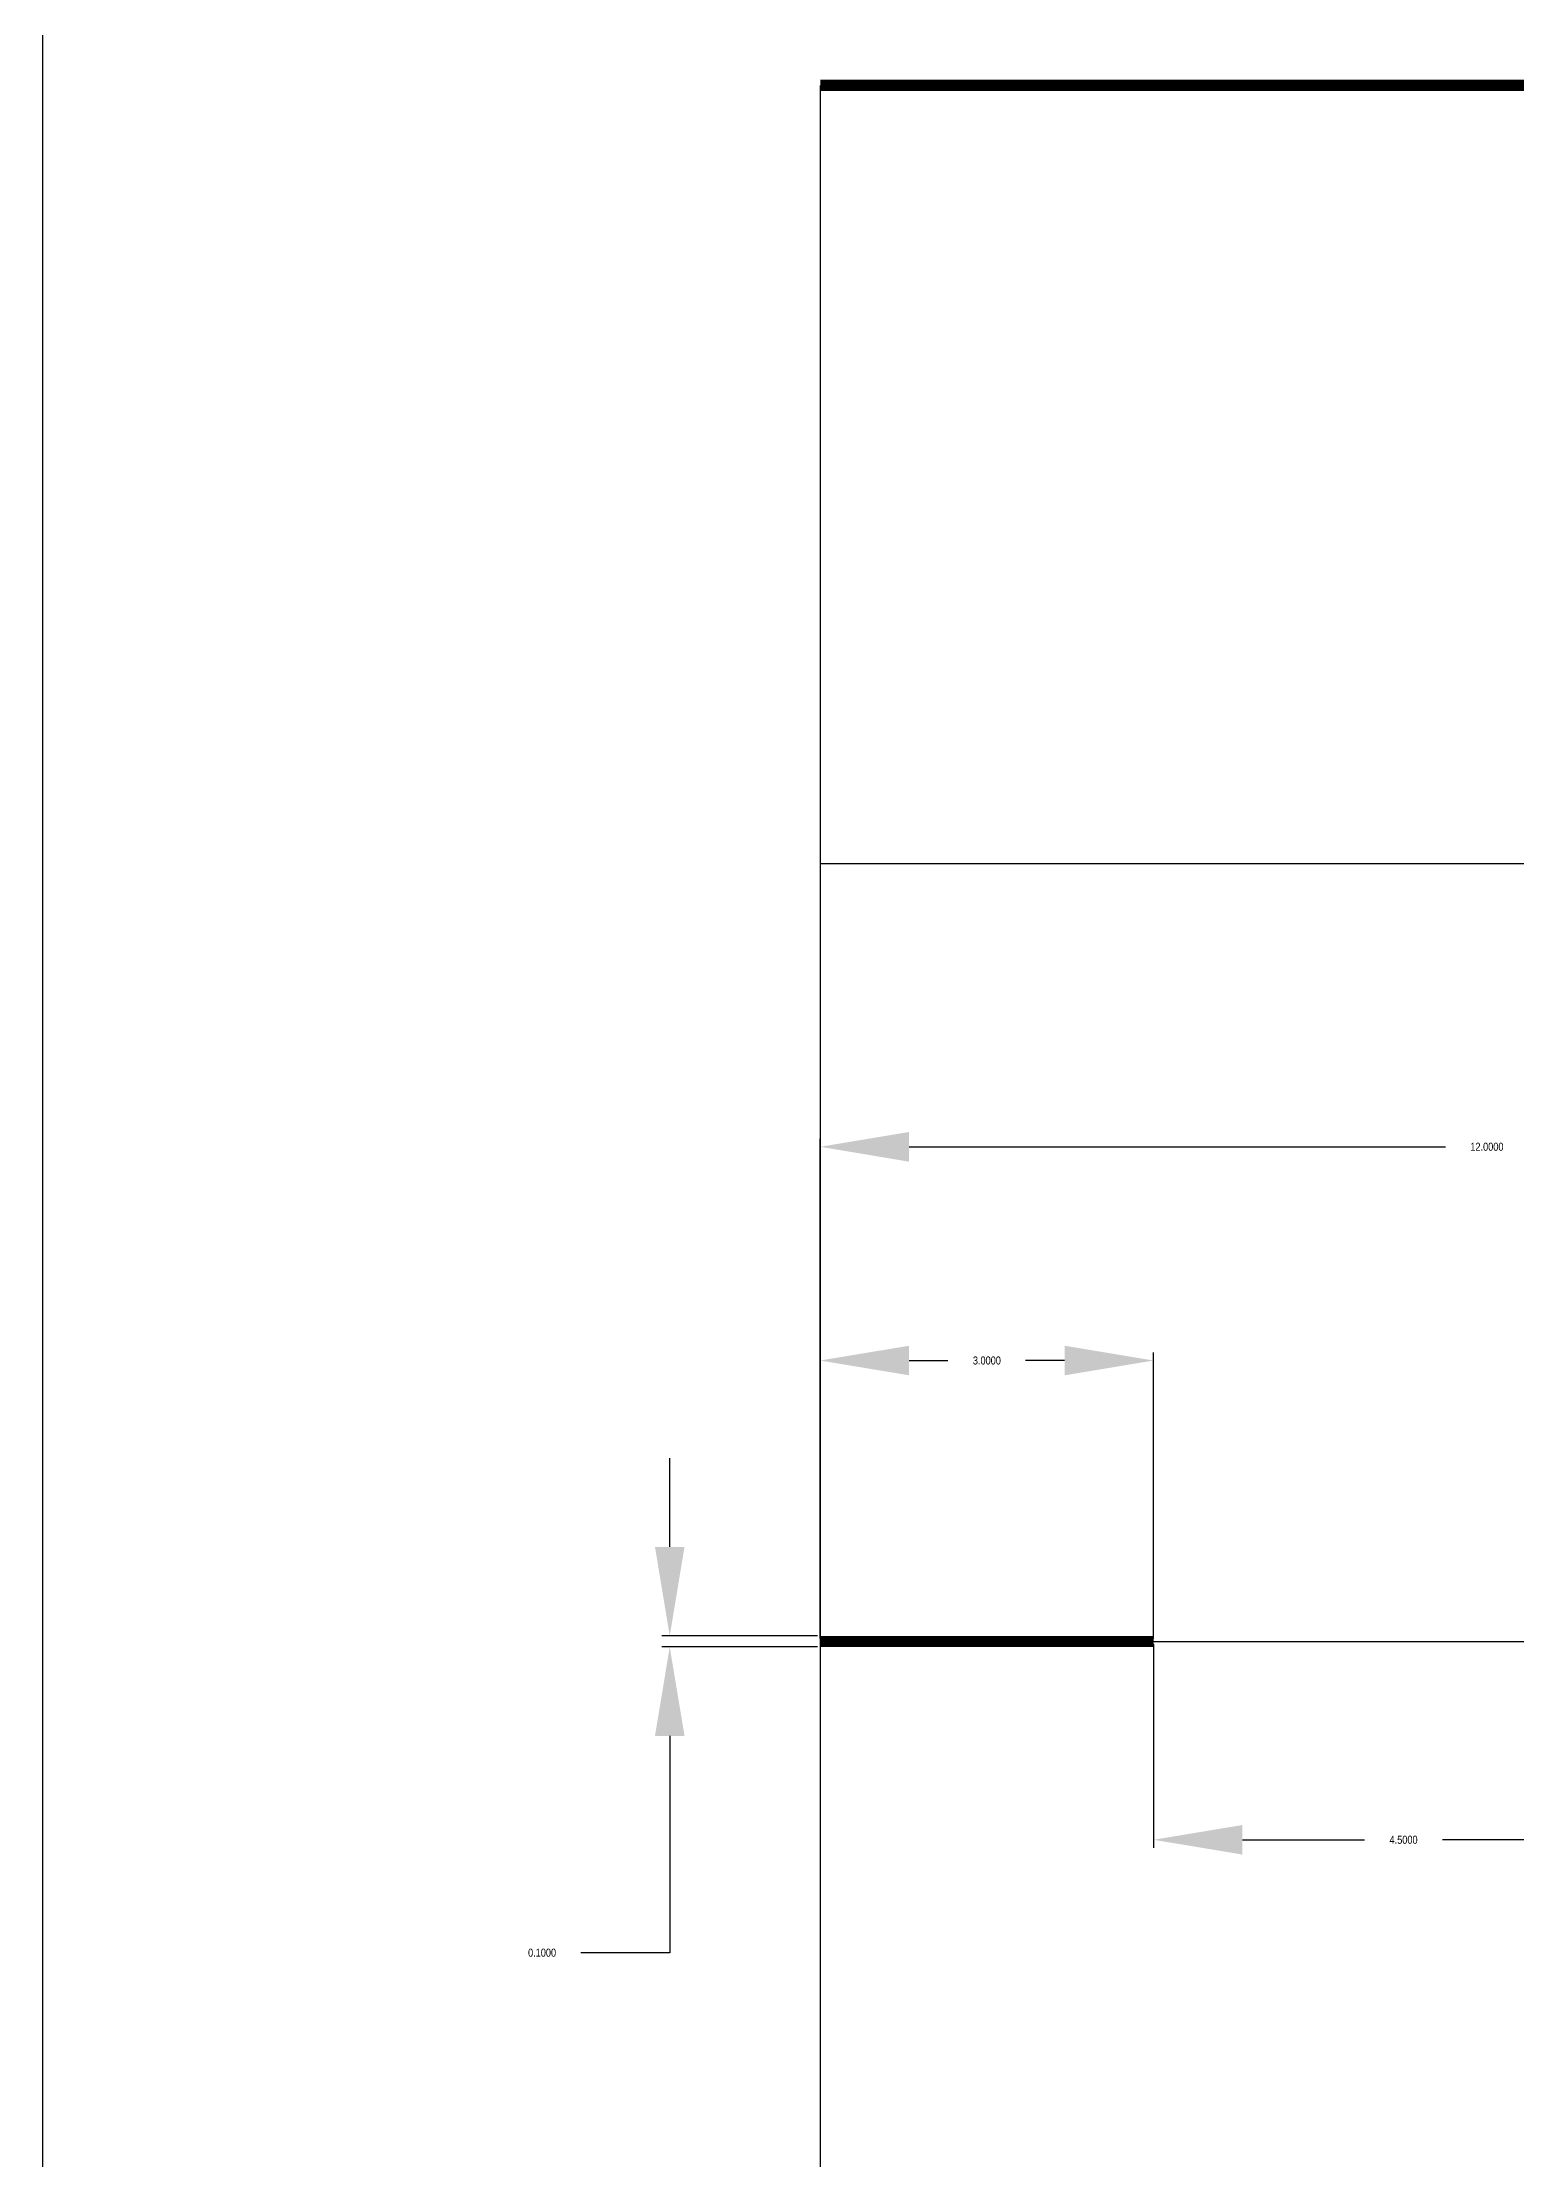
# Model space of a CAD drawing. Header units: metres. Extents: x 3 to 509016, y 4 to 6969473.
# Drawn here: x 508556.51 to 508569.78, y 6967743.09 to 6967762.14 of the extents above; entities that cross this region are included whole.
import ezdxf

# ---------------------------------------------------------------- set-up
doc = ezdxf.new("R2010")
doc.units = ezdxf.units.M
doc.layers.add('_Design Non Plottable', color=45, linetype='Continuous', plot=False)
doc.layers.add('CIV_LINEMARKING', color=252, linetype='Continuous')
doc.layers.add('XREF', color=7, linetype='Continuous')
doc.layers.add('HAT-CIV_CYCLE LANE', color=252, linetype='Continuous', transparency=0.3)
doc.styles.get("Standard").update_dxf_attribs({"font": 'ARIALN.TTF'})
doc.dimstyles.get("Standard").update_dxf_attribs({"dimtxt": 2.5, "dimasz": 3, "dimexe": 1.5, "dimexo": 2.5, "dimgap": 1.5, "dimtad": 1, "dimdsep": 46, "dimtxsty": 'Standard', "dimcen": 1.5, "dimclrd": 1, "dimclre": 1, "dimclrt": 7, "dimazin": 2, "dimtfac": 1, "dimtmove": 0, "dimatfit": 3, "dimfxl": 1, "dimarcsym": 0})

# ---------------------------------------------------------------- blocks, each defined once
blk = doc.blocks.new('*D58')
at = {"layer": '_Design Non Plottable', "lineweight": -2, "transparency": 16777216}
for p, q in [((508563.513, 6967747.774), (508563.513, 6967752.271)), ((508575.513, 6967747.774), (508575.513, 6967752.271)), ((508564.313, 6967752.199), (508569.139, 6967752.199)), ((508574.713, 6967752.199), (508569.887, 6967752.199))]:
    blk.add_line(p, q, dxfattribs=at)
at = {"layer": '_Design Non Plottable', "transparency": 16777216}
for points in [[(508564.313, 6967752.332), (508564.313, 6967752.065), (508563.513, 6967752.199)], [(508574.713, 6967752.332), (508574.713, 6967752.065), (508575.513, 6967752.199)]]:
    blk.add_solid(points, dxfattribs=at)
at = {"layer": '_Design Non Plottable', "transparency": 16777216, "insert": (508569.513, 6967752.199), "char_height": 0.072, "attachment_point": 5}
blk.add_mtext('\\A1;12.0000', dxfattribs=at)
blk = doc.blocks.new('*D59')
at = {"layer": '_Design Non Plottable', "lineweight": -2, "transparency": 16777216}
for p, q in [((508566.513, 6967747.724), (508566.513, 6967745.892)), ((508571.013, 6967747.724), (508571.013, 6967745.892)), ((508567.313, 6967745.964), (508568.412, 6967745.964)), ((508570.213, 6967745.964), (508569.113, 6967745.964))]:
    blk.add_line(p, q, dxfattribs=at)
at = {"layer": '_Design Non Plottable', "transparency": 16777216}
for points in [[(508567.313, 6967746.097), (508567.313, 6967745.831), (508566.513, 6967745.964)], [(508570.213, 6967746.097), (508570.213, 6967745.831), (508571.013, 6967745.964)]]:
    blk.add_solid(points, dxfattribs=at)
at = {"layer": '_Design Non Plottable', "transparency": 16777216, "insert": (508568.763, 6967745.964), "char_height": 0.072, "attachment_point": 5}
blk.add_mtext('\\A1;4.5000', dxfattribs=at)
blk = doc.blocks.new('*D61')
at = {"layer": '_Design Non Plottable', "lineweight": -2, "transparency": 16777216}
for p, q in [((508563.513, 6967747.774), (508563.513, 6967750.348)), ((508566.513, 6967747.774), (508566.513, 6967750.348)), ((508564.313, 6967750.276), (508564.663, 6967750.276)), ((508565.713, 6967750.276), (508565.362, 6967750.276))]:
    blk.add_line(p, q, dxfattribs=at)
at = {"layer": '_Design Non Plottable', "transparency": 16777216}
for points in [[(508564.313, 6967750.409), (508564.313, 6967750.143), (508563.513, 6967750.276)], [(508565.713, 6967750.409), (508565.713, 6967750.143), (508566.513, 6967750.276)]]:
    blk.add_solid(points, dxfattribs=at)
at = {"layer": '_Design Non Plottable', "transparency": 16777216, "insert": (508565.013, 6967750.276), "char_height": 0.072, "attachment_point": 5}
blk.add_mtext('\\A1;3.0000', dxfattribs=at)
blk = doc.blocks.new('*D62')
at = {"layer": '_Design Non Plottable', "lineweight": -2, "transparency": 16777216}
for p, q in [((508562.159, 6967748.599), (508562.159, 6967749.399)), ((508563.488, 6967747.799), (508562.087, 6967747.799)), ((508563.488, 6967747.699), (508562.087, 6967747.699)), ((508562.159, 6967746.899), (508562.159, 6967744.948)), ((508562.159, 6967744.948), (508561.359, 6967744.948))]:
    blk.add_line(p, q, dxfattribs=at)
at = {"layer": '_Design Non Plottable', "transparency": 16777216}
for points in [[(508562.026, 6967748.599), (508562.292, 6967748.599), (508562.159, 6967747.799)], [(508562.026, 6967746.899), (508562.292, 6967746.899), (508562.159, 6967747.699)]]:
    blk.add_solid(points, dxfattribs=at)
at = {"layer": '_Design Non Plottable', "transparency": 16777216, "insert": (508561.01, 6967744.948), "char_height": 0.072, "attachment_point": 5}
blk.add_mtext('\\A1;0.1000', dxfattribs=at)
blk = doc.blocks.new('*U173')
at = {"const_width": 0.1}
blk.add_lwpolyline([(0, 0), (3, 0)], dxfattribs=at)
blk = doc.blocks.new('*U172')
at = {"layer": 'CIV_LINEMARKING', "color": 0, "linetype": 'ByBlock', "lineweight": -2, "transparency": 16777216}
blk.add_blockref('*U173', (508563.513, 6967747.749), dxfattribs=at)
blk = doc.blocks.new('*U190')
at = {"const_width": 0.1}
blk.add_lwpolyline([(0, 0), (3, 0)], dxfattribs=at)
blk = doc.blocks.new('*U189')
at = {"layer": 'CIV_LINEMARKING', "color": 0, "linetype": 'ByBlock', "lineweight": -2, "transparency": 16777216}
blk.add_blockref('*U190', (508563.513, 6967747.749), dxfattribs=at)
blk = doc.blocks.new('XD_DESIGN_1')
at = {"layer": '_Design Non Plottable'}
for p, q in [((508556.513, 6967766.749), (508556.513, 6967636.467)), ((508563.513, 6967761.749), (508563.513, 6967641.467))]:
    blk.add_line(p, q, dxfattribs=at)
blk.add_lwpolyline([(508563.513, 6967747.749), (508603.513, 6967747.749)], dxfattribs=at)
at = {"layer": 'CIV_LINEMARKING'}
blk.add_lwpolyline([(508563.513, 6967754.749), (508603.513, 6967754.749)], dxfattribs=at)
at = {"layer": 'HAT-CIV_CYCLE LANE', "const_width": 0.1, "flags": 128}
blk.add_lwpolyline([(508563.513, 6967761.749), (508603.513, 6967761.749)], dxfattribs=at)
at = {"layer": 'CIV_LINEMARKING'}
blk.add_blockref('*U172', (0, 0), dxfattribs=at)
at = {"layer": '_Design Non Plottable'}
for base, p1, p2, picture, middle in [((508575.513, 6967752.199), (508563.513, 6967747.749), (508575.513, 6967747.749), '*D58', (508569.513, 6967752.199)), ((508571.013, 6967745.964), (508566.513, 6967747.749), (508571.013, 6967747.749), '*D59', (508568.763, 6967745.964))]:
    dim = blk.add_linear_dim(base=base, p1=p1, p2=p2, dimstyle='Standard', override={"dimscale": 0.4, "dimasz": 2, "dimgap": 0.5, "dimclrd": 256, "dimclre": 256, "dimclrt": 256}, dxfattribs=at)
    dim.commit()
    dim.dimension.update_dxf_attribs({"geometry": picture, "text_midpoint": middle})
dim = blk.add_linear_dim(base=(508566.513, 6967750.276), p1=(508563.513, 6967747.749), p2=(508566.513, 6967747.749), dimstyle='Standard', override={"dimscale": 0.4, "dimasz": 2, "dimgap": 0.5, "dimclrd": 256, "dimclre": 256, "dimclrt": 256}, dxfattribs=at)
dim.commit()
dim.dimension.update_dxf_attribs({"geometry": '*D61', "text_midpoint": (508565.013, 6967750.276), "dimtype": 128})
dim = blk.add_linear_dim(base=(508562.159, 6967747.699), p1=(508563.513, 6967747.799), p2=(508563.513, 6967747.699), angle=270, dimstyle='Standard', override={"dimscale": 0.4, "dimasz": 2, "dimgap": 0.5, "dimclrd": 256, "dimclre": 256, "dimclrt": 256}, dxfattribs=at)
dim.commit()
dim.dimension.update_dxf_attribs({"geometry": '*D62', "text_midpoint": (508561.01, 6967744.948), "dimtype": 128})
blk = doc.blocks.new('XD_DESIGN_2')
at = {"layer": '_Design Non Plottable'}
for p, q in [((508556.513, 6967766.749), (508556.513, 6967636.467)), ((508563.513, 6967761.749), (508563.513, 6967641.467))]:
    blk.add_line(p, q, dxfattribs=at)
blk.add_lwpolyline([(508563.513, 6967747.749), (508603.513, 6967747.749)], dxfattribs=at)
at = {"layer": 'CIV_LINEMARKING'}
blk.add_lwpolyline([(508563.513, 6967754.749), (508603.513, 6967754.749)], dxfattribs=at)
at = {"layer": 'HAT-CIV_CYCLE LANE', "const_width": 0.1, "flags": 128}
blk.add_lwpolyline([(508563.513, 6967761.749), (508603.513, 6967761.749)], dxfattribs=at)
at = {"layer": 'CIV_LINEMARKING'}
blk.add_blockref('*U189', (0, 0), dxfattribs=at)
at = {"layer": '_Design Non Plottable'}
for base, p1, p2, picture, middle in [((508575.513, 6967752.199), (508563.513, 6967747.749), (508575.513, 6967747.749), '*D58', (508569.513, 6967752.199)), ((508571.013, 6967745.964), (508566.513, 6967747.749), (508571.013, 6967747.749), '*D59', (508568.763, 6967745.964))]:
    dim = blk.add_linear_dim(base=base, p1=p1, p2=p2, dimstyle='Standard', override={"dimscale": 0.4, "dimasz": 2, "dimgap": 0.5, "dimclrd": 256, "dimclre": 256, "dimclrt": 256}, dxfattribs=at)
    dim.commit()
    dim.dimension.update_dxf_attribs({"geometry": picture, "text_midpoint": middle})
dim = blk.add_linear_dim(base=(508566.513, 6967750.276), p1=(508563.513, 6967747.749), p2=(508566.513, 6967747.749), dimstyle='Standard', override={"dimscale": 0.4, "dimasz": 2, "dimgap": 0.5, "dimclrd": 256, "dimclre": 256, "dimclrt": 256}, dxfattribs=at)
dim.commit()
dim.dimension.update_dxf_attribs({"geometry": '*D61', "text_midpoint": (508565.013, 6967750.276), "dimtype": 128})
dim = blk.add_linear_dim(base=(508562.159, 6967747.699), p1=(508563.513, 6967747.799), p2=(508563.513, 6967747.699), angle=270, dimstyle='Standard', override={"dimscale": 0.4, "dimasz": 2, "dimgap": 0.5, "dimclrd": 256, "dimclre": 256, "dimclrt": 256}, dxfattribs=at)
dim.commit()
dim.dimension.update_dxf_attribs({"geometry": '*D62', "text_midpoint": (508561.01, 6967744.948), "dimtype": 128})

msp = doc.modelspace()

# ---------------------------------------------------------------- block references
msp.add_blockref('XD_DESIGN_1', (0, 0))

# ---------------------------------------------------------------- next in the draw order: block references
at = {"layer": 'XREF'}
msp.add_blockref('XD_DESIGN_2', (0, 0), dxfattribs=at)

doc.saveas('drawing.dxf')
